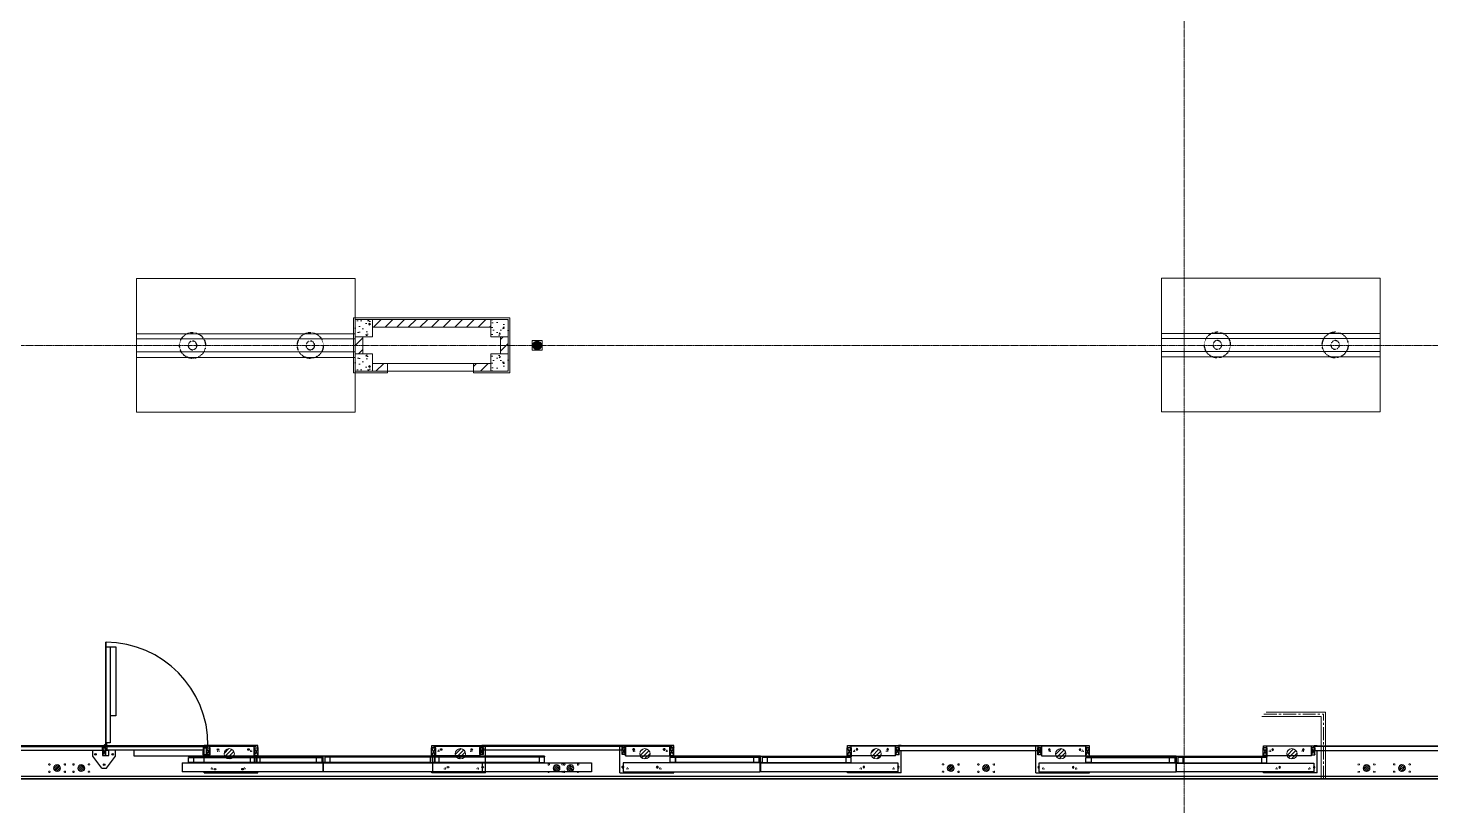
# Model space of a CAD drawing. Header units: millimetres. Extents: x -200069 to 184689, y -19972 to 101699.
# Drawn here: x -20902 to -4638, y -5339 to 3678 of the extents above; entities that cross this region are included whole.
import ezdxf

# ---------------------------------------------------------------- set-up
doc = ezdxf.new("R2010")
doc.units = ezdxf.units.MM
for name, pattern in [('CENTER', [50.8, 31.75, -6.35, 6.35, -6.35]), ('CENTER2', [1.125, 0.75, -0.125, 0.125, -0.125]), ('HIDDEN', [0.2, 0.1, -0.1]), ('X-45-STST-GRID$0$Grid Line', [9.5, 5, -1.5, 1.5, -1.5]), ('X-45-STST-PL-PF$0$Dash', [4, 2, -2])]:
    doc.linetypes.add(name, pattern=pattern)
doc.layers.get('Defpoints').update_dxf_attribs({"color": 6})
for name, color, linetype, lineweight in [('1', 1, 'Continuous', 18), ('8', 253, 'Continuous', 0), ('ARC_WALL FINISH', 2, 'Continuous', 0), ('PSD Anchor Hole', 7, 'Continuous', 15), ('PSD Exp.JT', 1, 'Continuous', 5), ('PSD ODS Pene Hole', 5, 'Continuous', 15), ('PSD Pene Hole', 9, 'Continuous', 15), ('X-45-STST-GRID$0$ARC_AXIS_LINE', 240, 'CENTER', 13), ('X-45-STST-PL-PF$0$ARC_FLOOR', 2, 'Continuous', 5), ('X-45-STST-PL-PF$0$ARC_FURNITURE', 152, 'Continuous', 9), ('X-45-STST-PL-PF$0$ARC_GUTTER', 255, 'Continuous', 0), ('X-45-STST-PL-PF$0$X-STST-45011-PL-PF$0$ARC_DOOR', 40, 'Continuous', 5), ('X-45-STST-PL-PF$0$X-STST-45011-PL-PF$0$ARC_HATCH WALL', 8, 'Continuous', 25), ('X-45-STST-PL-PF$0$X-STST-45011-PL-PF$0$ARC_PART_WALL', 160, 'Continuous', 5)]:
    doc.layers.add(name, color=color, linetype=linetype, lineweight=lineweight)
for name, color, linetype in [('AHM2_MODULE', 2, 'Continuous'), ('AHM_ANCRAGE', 7, 'Continuous'), ('AHM_MODULE', 7, 'Continuous'), ('AHM_VUE_PRINC', 7, 'Continuous'), ('ARC EDGE', 4, 'Continuous'), ('EIM', 5, 'Continuous'), ('RC EDGE', 2, 'Continuous'), ('X-45-STST-PL-PF$0$ARC_LIGHTING OVER HEAD', 8, 'Continuous')]:
    doc.layers.add(name, color=color, linetype=linetype)

# ---------------------------------------------------------------- blocks, each defined once
blk = doc.blocks.new('X-45-STST-PL-PF$0$STREETLIGHT & BENCHES')
at = {"layer": 'X-45-STST-PL-PF$0$ARC_FURNITURE', "ltscale": 0.5}
for p, q in [((775, 1172), (-775, 1172)), ((-775, 1172), (-775, -1362)), ((-139, -1362), (-139, 1172)), ((-75, 1172), (-75, -992)), ((-75, 1172), (-75, -1362)), ((75, -992), (75, 1172)), ((75, -1362), (75, 1172)), ((134, 1172), (134, -1362)), ((775, 1172), (775, -1362)), ((-775, -1362), (775, -1362))]:
    blk.add_line(p, q, dxfattribs=at)
at = {"layer": 'X-45-STST-PL-PF$0$ARC_LIGHTING OVER HEAD', "linetype": 'X-45-STST-PL-PF$0$Dash', "ltscale": 0.5}
for centre in [(0, 652), (0, -714)]:
    blk.add_circle(centre, 50, dxfattribs=at)
for centre, start, end in [((0, 652), 150, 330), ((0, 652), 150, 330), ((0, 652), 330, 150), ((0, 652), 330, 150), ((0, -714), 30, 210), ((0, -714), 30, 210), ((0, -714), 210, 30), ((0, -714), 210, 30)]:
    blk.add_arc(centre, 150, start, end, dxfattribs=at)
blk = doc.blocks.new('X-45-STST-PL-PF$0$FLOOR DRAIN - FLOOR DRAIN-2427441-TÂ_NG 2-TÂ_NG TRUNG CHUYÊ_N                                                                                     LEVEL 2-CONCOURSE LEVEL')
at = {"layer": 'X-45-STST-PL-PF$0$ARC_GUTTER'}
for p, q in [((-57, 52), (-57, -52)), ((-57, 52), (-57, -52)), ((52, 57), (-52, 57)), ((-52, 57), (52, 57)), ((57, -52), (57, 52)), ((57, 52), (57, -52)), ((-52, -57), (52, -57)), ((-52, -57), (52, -57))]:
    blk.add_line(p, q, dxfattribs=at)
at = {"layer": 'X-45-STST-PL-PF$0$ARC_GUTTER', "color": 8}
for p, q in [((-44, 3), (-10, 3)), ((-44, -3), (-44, 3)), ((-37, 3), (-37, -3)), ((36, 15), (-36, 15)), ((36, 9), (-36, 9)), ((30, 26), (-31, 26)), ((30, 21), (-31, 21)), ((16, 33), (-16, 33)), ((-3, 1), (-2, 1)), ((-3, -1), (-3, 1)), ((-1, 3), (1, 3)), ((-1, 2), (-1, 3)), ((1, 3), (1, 2)), ((2, 1), (3, 1)), ((3, 1), (3, -1)), ((10, 3), (44, 3)), ((37, 3), (37, -3)), ((44, 3), (44, -3)), ((-10, -3), (-44, -3)), ((36, -9), (-36, -9)), ((36, -15), (-36, -15)), ((30, -21), (-31, -21)), ((30, -26), (-31, -26)), ((16, -33), (-16, -33)), ((-2, -1), (-3, -1)), ((-1, -3), (-1, -2)), ((1, -3), (-1, -3)), ((1, -2), (1, -3)), ((3, -1), (2, -1)), ((44, -3), (10, -3))]:
    blk.add_line(p, q, dxfattribs=at)
for radius in [50.3, 46, 45.7, 4.25]:
    blk.add_circle((0, 0), radius, dxfattribs=at)
at = {"layer": 'X-45-STST-PL-PF$0$ARC_GUTTER'}
for centre, start, end in [((-52, 52), 105, 165), ((52, 52), 15, 75), ((-52, -52), 195, 255), ((52, -52), 285, 345)]:
    blk.add_arc(centre, 5, start, end, dxfattribs=at)
for points in [[(-52, 57), (-53, 57), (-54, 57), (-55, 57), (-56, 56), (-57, 55), (-57, 55), (-57, 54), (-57, 53), (-57, 52)], [(57, 52), (57, 53), (57, 54), (57, 55), (56, 56), (55, 57), (55, 57), (54, 57), (53, 57), (52, 57)], [(-57, -52), (-57, -53), (-57, -54), (-57, -55), (-56, -56), (-55, -57), (-55, -57), (-54, -57), (-53, -57), (-52, -57)], [(52, -57), (53, -57), (54, -57), (55, -57), (56, -56), (57, -55), (57, -55), (57, -54), (57, -53), (57, -52)]]:
    blk.add_open_spline(points, degree=3, knots=[0, 0, 0, 0, 0.142857, 0.285714, 0.571429, 0.678571, 0.732143, 0.785714, 1, 1, 1, 1], dxfattribs=at)
for points in [[(-52, 57), (-55, 57), (-57, 55), (-57, 52)], [(57, 52), (57, 55), (55, 57), (52, 57)], [(-57, -52), (-57, -55), (-55, -57), (-52, -57)], [(52, -57), (55, -57), (57, -55), (57, -52)]]:
    blk.add_open_spline(points, degree=3, dxfattribs=at)
at = {"layer": 'X-45-STST-PL-PF$0$ARC_GUTTER', "color": 8}
for points in [[(-41, 3), (-41, 1), (-41, -1), (-41, -3)], [(-36, 15), (-38, 15), (-39, 14), (-39, 13)], [(-32, 26), (-33, 25), (-33, 25), (-33, 25)], [(-31, 26), (-31, 26), (-32, 26), (-32, 26)], [(16, 38), (6, 42), (-6, 42), (-16, 38)], [(-7, 0), (-7, 2), (-9, 3), (-10, 3)], [(-10, -3), (-9, -3), (-7, -2), (-7, 0)], [(-2, 1), (-1, 1), (-1, 1), (-1, 2)], [(1, 2), (1, 1), (1, 1), (2, 1)], [(10, 3), (9, 3), (7, 2), (7, 0)], [(7, 0), (7, -2), (9, -3), (10, -3)], [(32, 25), (32, 26), (31, 26), (30, 26)], [(39, 13), (39, 14), (38, 15), (36, 15)], [(41, -3), (41, -1), (41, 1), (41, 3)], [(-39, -13), (-39, -14), (-38, -15), (-36, -15)], [(-33, -25), (-33, -25), (-33, -25), (-32, -26)], [(-32, -26), (-32, -26), (-31, -26), (-31, -26)], [(-16, -38), (-6, -42), (6, -42), (16, -38)], [(-1, -2), (-1, -1), (-1, -1), (-2, -1)], [(2, -1), (1, -1), (1, -1), (1, -2)], [(30, -26), (31, -26), (32, -26), (32, -25)], [(36, -15), (38, -15), (39, -14), (39, -13)]]:
    blk.add_open_spline(points, degree=3, dxfattribs=at)
for points in [[(-39, 13), (-40, 12), (-39, 10), (-37, 10), (-37, 9), (-37, 9), (-36, 9)], [(-33, 25), (-34, 24), (-34, 22), (-33, 21), (-32, 21), (-32, 21), (-31, 21)], [(-16, 38), (-18, 37), (-18, 36), (-18, 35), (-17, 34), (-16, 33), (-16, 33)], [(16, 33), (17, 33), (18, 34), (18, 36), (18, 37), (17, 37), (16, 38)], [(30, 21), (32, 21), (33, 22), (33, 24), (33, 24), (33, 25), (32, 25)], [(36, 9), (38, 9), (39, 11), (39, 12), (39, 12), (39, 13), (39, 13)], [(-36, -9), (-38, -9), (-39, -11), (-39, -12), (-39, -12), (-39, -13), (-39, -13)], [(-31, -21), (-33, -21), (-34, -22), (-34, -23), (-34, -24), (-33, -24), (-33, -25)], [(-16, -33), (-17, -33), (-18, -34), (-18, -36), (-18, -37), (-17, -37), (-16, -38)], [(16, -38), (18, -37), (18, -36), (18, -35), (17, -34), (16, -33), (16, -33)], [(32, -25), (33, -24), (33, -22), (32, -21), (32, -21), (31, -21), (30, -21)], [(39, -13), (40, -12), (39, -10), (37, -10), (37, -9), (37, -9), (36, -9)]]:
    blk.add_open_spline(points, degree=3, knots=[0, 0, 0, 0, 1, 1, 1, 2, 2, 2, 2], dxfattribs=at)
blk = doc.blocks.new('PSD FDP hole1')
at = {"layer": 'PSD Pene Hole'}
h = blk.add_hatch(dxfattribs=at)
h.set_pattern_fill('ANSI31', color=8, scale=10)
h.set_pattern_definition([(45, (-2990203.302, -2087212.618), (-22.4506403, 22.4506403), [])])
h.paths.add_polyline_path([(-5, 14, -1), (-125, 14, -1)])
at = {"layer": 'PSD Pene Hole', "color": 240}
blk.add_circle((-65, 14), 60, dxfattribs=at)
blk = doc.blocks.new('PSD FDP AB1')
at = {"layer": 'PSD Anchor Hole', "linetype": 'HIDDEN', "ltscale": 100}
for centre in [(-3, 0), (377, 0), (72, -205), (452, -204)]:
    blk.add_circle(centre, 9, dxfattribs=at)
blk = doc.blocks.new('PSD ODS AB1')
at = {"layer": 'PSD Anchor Hole', "linetype": 'HIDDEN', "ltscale": 10}
for centre in [(0, 85), (0, 0), (180, 85), (180, 0)]:
    blk.add_circle(centre, 9, dxfattribs=at)
blk = doc.blocks.new('PSD ODS hole1')
at = {"layer": 'PSD ODS Pene Hole'}
h = blk.add_hatch(dxfattribs=at)
h.set_pattern_fill('ANSI31', color=8, scale=5)
h.set_pattern_definition([(45, (-2988796.991, -2149653.738), (-11.22532015, 11.22532015), [])])
h.paths.add_polyline_path([(-40, 0, -1), (40, 0, -1)])
at = {"layer": 'PSD ODS Pene Hole', "color": 240}
blk.add_circle((0, 0), 40, dxfattribs=at)
blk = doc.blocks.new('platform nosing')
at = {"layer": 'ARC EDGE', "color": 4, "flags": 128}
blk.add_lwpolyline([(0, -5025), (135000, -5025)], dxfattribs=at)
at = {"layer": 'PSD Exp.JT', "color": 1}
for p, q in [((60900, -4300), (61590, -4300)), ((60950, -4250), (61640, -4250)), ((61590, -5025), (61590, -4300)), ((61640, -5025), (61640, -4250))]:
    blk.add_line(p, q, dxfattribs=at)
at = {"layer": 'PSD Exp.JT', "color": 1, "linetype": 'CENTER2', "ltscale": 200}
for p in [(60925, -4275), (61615, -5025)]:
    blk.add_line(p, (61615, -4275), dxfattribs=at)
at = {"layer": 'RC EDGE', "color": 2, "flags": 128}
blk.add_lwpolyline([(-1250, -4995), (135000, -4995)], dxfattribs=at)
at = {"layer": 'PSD Anchor Hole', "color": 1, "xscale": -1, "rotation": 180}
for p in [(48732, -4906), (53552, -4906), (58372, -4906)]:
    blk.add_blockref('PSD FDP AB1', p, dxfattribs=at)
at = {"layer": 'PSD Anchor Hole', "color": 1, "rotation": 179.9999999999999}
for p in [(51808, -4906), (56628, -4906), (61448, -4906)]:
    blk.add_blockref('PSD FDP AB1', p, dxfattribs=at)
at = {"layer": 'PSD Anchor Hole', "color": 1}
for p in [(46845, -4943), (57205, -4943), (57615, -4943), (62025, -4943), (62435, -4943)]:
    blk.add_blockref('PSD ODS AB1', p, dxfattribs=at)
at = {"layer": 'PSD Anchor Hole', "color": 1, "xscale": -1}
for p in [(47305, -4943), (52815, -4943), (52975, -4943)]:
    blk.add_blockref('PSD ODS AB1', p, dxfattribs=at)
at = {"layer": 'PSD ODS Pene Hole', "color": 1}
for p in [(46935, -4900), (57295, -4900), (57705, -4900), (62115, -4900), (62525, -4900)]:
    blk.add_blockref('PSD ODS hole1', p, dxfattribs=at)
at = {"layer": 'PSD ODS Pene Hole', "color": 1, "xscale": -1}
for p in [(47215, -4900), (52725, -4900), (52885, -4900)]:
    blk.add_blockref('PSD ODS hole1', p, dxfattribs=at)
at = {"layer": 'PSD Pene Hole', "color": 1}
for p in [(48995, -4748), (51675, -4748), (53815, -4748), (56495, -4748), (58635, -4748), (61315, -4748)]:
    blk.add_blockref('PSD FDP hole1', p, dxfattribs=at)
blk = doc.blocks.new('*U271')
blk.add_wipeout([(0, 0), (200, 0), (200, 200), (0, 200)]).dxf.layer = '1'
at = {"layer": '8'}
h = blk.add_hatch(dxfattribs=at)
h.set_pattern_fill('AR-CONC', color=256, angle=90, style=0)
h.paths.add_polyline_path([(200, 0), (200, 200), (0, 200), (0, 0)])
at = {"layer": '1'}
blk.add_lwpolyline([(200, 0), (200, 200), (0, 200), (0, 0)], close=True, dxfattribs=at)
blk = doc.blocks.new('type_a_droit_sym_NU')
at = {"layer": 'AHM2_MODULE'}
for p, q in [((204256, 275258), (202667, 275258)), ((202667, 275258), (202667, 275156)), ((204295, 275269), (203672, 275269)), ((203672, 275269), (203672, 275258)), ((204256, 275156), (204256, 275258)), ((204295, 275269), (204295, 275010)), ((202682, 275151), (202664, 275151)), ((202664, 275151), (202664, 275077)), ((202664, 275077), (202682, 275077)), ((202667, 275156), (204256, 275156)), ((202682, 275091), (202682, 275151)), ((202682, 275151), (202742, 275151)), ((202682, 275077), (202682, 275151)), ((203652, 275091), (202682, 275091)), ((202682, 275077), (202682, 275085)), ((202682, 275085), (203712, 275085)), ((202682, 275077), (203712, 275077)), ((202742, 275151), (202742, 275091)), ((202742, 275151), (203652, 275151)), ((203652, 275091), (203652, 275151)), ((203652, 275151), (203712, 275151)), ((203712, 275091), (203652, 275091)), ((203714, 275069), (203669, 275069)), ((203669, 275069), (203669, 274979)), ((203669, 275069), (203714, 274979)), ((203669, 274979), (203714, 275069)), ((203672, 275156), (203672, 275151)), ((203672, 275091), (203672, 275085)), ((203672, 275077), (203672, 275069)), ((203712, 275151), (203712, 275156)), ((203712, 275151), (203712, 275091)), ((203712, 275077), (203712, 275085)), ((203714, 275072), (203714, 274960)), ((204229, 275072), (203714, 275072)), ((203714, 274979), (203714, 275069)), ((204229, 275072), (204229, 274960)), ((204229, 274979), (204229, 275059)), ((204229, 275059), (204269, 275059)), ((204229, 275059), (204269, 274979)), ((204229, 274979), (204269, 275059)), ((204269, 275059), (204269, 274979)), ((204295, 275156), (204295, 275156)), ((205880, 274979), (205920, 275059)), ((205880, 275059), (205920, 274979)), ((205880, 275059), (205920, 275059)), ((205880, 275059), (205880, 274979)), ((205920, 275059), (205920, 274979)), ((203714, 274979), (203669, 274979)), ((203714, 274979), (203669, 274979)), ((203672, 274979), (203672, 274954)), ((203672, 274954), (204295, 274954)), ((203672, 274954), (203714, 274954)), ((203672, 274954), (203672, 274954)), ((203694, 274960), (203694, 274954)), ((204246, 274960), (203694, 274960)), ((204269, 274979), (204229, 274979)), ((204269, 274979), (204229, 274979)), ((204246, 274954), (204246, 274960)), ((204247, 274954), (204247, 274954)), ((204247, 274954), (204252, 274954)), ((205897, 274962), (204251, 274962)), ((204251, 274954), (204251, 274962)), ((204251, 274954), (205897, 274954)), ((204295, 274954), (204261, 274954)), ((204269, 274979), (204269, 275010)), ((204269, 275010), (204269, 274962)), ((204269, 275010), (205880, 275010)), ((204295, 274954), (204270, 274954)), ((204295, 274954), (204295, 274954)), ((205880, 275010), (205880, 274962)), ((205920, 274979), (205880, 274979)), ((205897, 274954), (205897, 274962))]:
    blk.add_line(p, q, dxfattribs=at)
at = {"layer": 'AHM_ANCRAGE', "ltscale": 0.1}
for centre in [(203861, 275204), (204261, 275204), (203781, 274999), (204136, 274999)]:
    blk.add_circle(centre, 9, dxfattribs=at)
blk = doc.blocks.new('type_a_gauche_sym_NU')
at = {"layer": 'AHM2_MODULE'}
for p, q in [((199537, 275255), (200160, 275255)), ((199537, 275255), (199537, 274940)), ((199575, 275141), (199575, 275243)), ((199575, 275243), (201164, 275243)), ((200160, 275255), (200160, 275243)), ((201164, 275243), (201164, 275141)), ((199563, 274965), (199603, 275045)), ((199603, 275045), (199563, 275045)), ((199563, 275045), (199603, 274965)), ((199563, 275045), (199563, 274965)), ((201164, 275141), (199575, 275141)), ((199603, 274946), (199603, 275057)), ((199603, 275057), (200117, 275057)), ((199603, 274965), (199603, 275045)), ((200117, 275057), (200117, 274946)), ((200117, 274965), (200117, 275055)), ((200117, 275055), (200162, 275055)), ((200117, 274965), (200162, 275055)), ((200117, 275055), (200162, 274965)), ((200120, 275136), (200120, 275141)), ((200180, 275136), (200120, 275136)), ((200120, 275136), (200120, 275076)), ((200120, 275076), (200180, 275076)), ((200120, 275062), (200120, 275070)), ((201149, 275070), (200120, 275070)), ((201149, 275062), (200120, 275062)), ((200160, 275141), (200160, 275136)), ((200160, 275076), (200160, 275070)), ((200160, 275062), (200160, 275055)), ((200162, 275055), (200162, 274965)), ((200180, 275076), (200180, 275136)), ((201089, 275136), (200180, 275136)), ((200180, 275076), (201149, 275076)), ((201149, 275136), (201089, 275136)), ((201089, 275136), (201089, 275076)), ((201149, 275076), (201149, 275136)), ((201149, 275136), (201167, 275136)), ((201149, 275062), (201149, 275136)), ((201149, 275062), (201149, 275070)), ((201167, 275062), (201149, 275062)), ((201167, 275136), (201167, 275062)), ((200160, 274940), (199537, 274940)), ((199537, 274940), (199537, 274940)), ((199537, 274940), (199571, 274940)), ((199537, 274940), (199562, 274940)), ((199563, 274965), (199603, 274965)), ((199584, 274940), (199580, 274940)), ((199584, 274940), (199584, 274946)), ((200138, 274946), (199584, 274946)), ((199584, 274940), (199584, 274940)), ((200117, 274965), (200162, 274965)), ((200162, 274965), (200117, 274965)), ((200160, 274940), (200117, 274940)), ((200138, 274946), (200138, 274940)), ((200160, 274965), (200160, 274940)), ((200160, 274940), (200160, 274940))]:
    blk.add_line(p, q, dxfattribs=at)
at = {"layer": 'AHM_ANCRAGE', "ltscale": 0.1}
for centre in [(199571, 275190), (199971, 275190), (199696, 274985), (200051, 274985)]:
    blk.add_circle(centre, 9, dxfattribs=at)
blk = doc.blocks.new('type_a_sym_NU')
at = {"layer": 'AHM_MODULE'}
for name, p in [('type_a_gauche_sym_NU', (477, 2519)), ('type_a_droit_sym_NU', (-1019, 2504))]:
    blk.add_blockref(name, p, dxfattribs=at)
blk = doc.blocks.new('type_c_gauche_sym_NU')
at = {"layer": 'AHM2_MODULE', "ltscale": 0.2}
for p, q in [((204162, 268012), (206001, 268012)), ((204162, 267910), (204162, 268012)), ((206001, 267910), (204162, 267910)), ((204707, 267905), (204707, 267910)), ((204767, 267905), (204707, 267905)), ((204707, 267905), (204707, 267845)), ((204747, 267910), (204747, 267905)), ((204767, 267845), (204767, 267905)), ((204767, 267905), (205986, 267905)), ((205926, 267910), (205966, 267910)), ((205926, 267905), (205926, 267910)), ((205926, 267905), (205926, 267845)), ((205966, 267910), (205966, 267905)), ((205986, 267905), (206004, 267905)), ((205986, 267845), (205986, 267905)), ((205986, 267831), (205986, 267905)), ((206001, 268012), (206001, 267910)), ((206004, 267905), (206004, 267831)), ((204707, 267845), (204767, 267845)), ((204707, 267831), (204707, 267839)), ((204707, 267839), (205986, 267839)), ((204707, 267831), (206004, 267831)), ((204767, 267845), (205986, 267845)), ((205986, 267831), (205986, 267839))]:
    blk.add_line(p, q, dxfattribs=at)
at = {"layer": 'AHM2_MODULE'}
for p, q in [((205390, 268024), (206013, 268024)), ((205390, 268024), (205390, 267709)), ((205428, 267910), (205428, 268012)), ((205428, 268012), (207267, 268012)), ((207267, 267910), (205428, 267910)), ((205973, 267905), (205973, 267910)), ((206033, 267905), (205973, 267905)), ((205973, 267905), (205973, 267845)), ((206013, 268024), (206013, 268012)), ((206013, 267910), (206013, 267905)), ((206033, 267845), (206033, 267905)), ((206033, 267905), (207252, 267905)), ((207192, 267905), (207192, 267910)), ((207192, 267910), (207232, 267910)), ((207192, 267905), (207192, 267845)), ((207232, 267910), (207232, 267905)), ((207252, 267845), (207252, 267905)), ((207252, 267831), (207252, 267905)), ((207252, 267905), (207270, 267905)), ((207267, 268012), (207267, 267910)), ((207270, 267905), (207270, 267831)), ((206013, 267709), (205390, 267709)), ((205390, 267709), (205390, 267709)), ((205415, 267814), (205415, 267734)), ((205415, 267814), (205456, 267814)), ((205415, 267734), (205456, 267814)), ((205415, 267814), (205456, 267734)), ((205415, 267734), (205415, 267765)), ((205415, 267734), (205456, 267734)), ((205456, 267734), (205415, 267734)), ((205437, 267709), (205433, 267709)), ((205437, 267709), (205437, 267715)), ((205991, 267715), (205437, 267715)), ((205437, 267709), (205437, 267709)), ((205456, 267715), (205456, 267826)), ((205456, 267826), (205970, 267826)), ((205456, 267735), (205456, 267815)), ((205970, 267826), (205970, 267715)), ((205970, 267734), (205970, 267824)), ((205970, 267824), (206015, 267824)), ((205970, 267734), (206015, 267824)), ((205970, 267824), (206015, 267734)), ((205970, 267734), (206015, 267734)), ((206015, 267734), (205970, 267734)), ((206013, 267709), (205970, 267709)), ((205973, 267845), (206033, 267845)), ((205973, 267831), (205973, 267839)), ((205973, 267839), (207252, 267839)), ((205973, 267831), (207270, 267831)), ((205991, 267715), (205991, 267709)), ((206013, 267845), (206013, 267839)), ((206013, 267831), (206013, 267824)), ((206013, 267734), (206013, 267709)), ((206013, 267709), (206013, 267709)), ((206015, 267824), (206015, 267734)), ((206033, 267845), (207252, 267845)), ((207252, 267831), (207252, 267839))]:
    blk.add_line(p, q, dxfattribs=at)
at = {"layer": 'AHM_ANCRAGE', "ltscale": 0.1}
for centre in [(205424, 267959), (205824, 267959), (205549, 267754), (205904, 267754)]:
    blk.add_circle(centre, 9, dxfattribs=at)
blk = doc.blocks.new('type_c_droite_sym_NU')
at = {"layer": 'AHM2_MODULE'}
for p, q in [((199849, 268513), (199849, 268411)), ((199849, 268513), (201483, 268513)), ((201227, 268525), (200604, 268525)), ((200604, 268525), (200604, 268513)), ((200604, 268525), (200604, 268525)), ((200604, 268525), (200793, 268525)), ((201227, 268525), (201227, 268513)), ((201483, 268411), (201483, 268513)), ((199846, 268406), (200584, 268406)), ((199846, 268406), (199846, 268332)), ((201483, 268411), (199849, 268411)), ((199864, 268346), (199864, 268406)), ((199864, 268332), (199864, 268406)), ((199884, 268411), (199884, 268406)), ((199924, 268406), (199924, 268411)), ((199924, 268411), (199924, 268411)), ((199924, 268406), (199924, 268346)), ((200584, 268346), (200584, 268406)), ((200584, 268406), (200644, 268406)), ((200604, 268411), (200604, 268406)), ((200644, 268406), (200644, 268411)), ((200644, 268406), (200644, 268346)), ((201227, 268411), (201227, 268315)), ((202359, 268470), (202257, 268330)), ((202414, 268470), (202359, 268470)), ((202414, 268470), (202517, 268330)), ((199846, 268332), (200644, 268332)), ((200584, 268346), (199864, 268346)), ((199864, 268340), (200644, 268340)), ((200644, 268346), (200584, 268346)), ((200646, 268325), (200601, 268325)), ((200601, 268325), (200601, 268235)), ((200601, 268325), (200646, 268235)), ((200601, 268235), (200646, 268325)), ((200646, 268235), (200601, 268235)), ((200646, 268235), (200601, 268235)), ((200604, 268346), (200604, 268340)), ((200604, 268332), (200604, 268325)), ((200604, 268235), (200604, 268210)), ((200604, 268210), (201227, 268210)), ((200604, 268210), (200646, 268210)), ((200604, 268210), (200604, 268210)), ((200626, 268216), (200626, 268210)), ((201179, 268216), (200626, 268216)), ((200644, 268332), (200644, 268340)), ((200646, 268327), (200646, 268216)), ((201161, 268327), (200646, 268327)), ((200646, 268235), (200646, 268325)), ((201161, 268327), (201161, 268216)), ((201161, 268235), (201161, 268315)), ((201161, 268315), (201201, 268315)), ((201161, 268315), (201201, 268235)), ((201161, 268235), (201201, 268315)), ((201201, 268235), (201161, 268235)), ((201201, 268235), (201161, 268235)), ((201179, 268210), (201179, 268216)), ((201180, 268210), (201180, 268210)), ((201180, 268210), (201184, 268210)), ((202369, 268218), (201183, 268218)), ((201183, 268210), (201183, 268218)), ((201183, 268210), (202369, 268210)), ((201227, 268210), (201193, 268210)), ((201201, 268315), (201201, 268235)), ((201201, 268315), (201227, 268315)), ((201201, 268235), (201201, 268266)), ((201227, 268235), (201201, 268235)), ((201227, 268210), (201202, 268210)), ((201227, 268316), (201238, 268316)), ((201227, 268315), (201227, 268235)), ((201238, 268274), (201227, 268274)), ((201227, 268235), (201227, 268218)), ((201227, 268218), (201227, 268218)), ((201227, 268218), (201227, 268218)), ((201227, 268210), (201227, 268210)), ((201238, 268316), (201238, 268274)), ((201240, 268331), (202040, 268331)), ((201240, 268264), (201240, 268331)), ((201240, 268218), (201240, 268264)), ((201240, 268264), (202352, 268264)), ((202040, 268331), (202040, 268264)), ((202257, 268330), (202257, 268266)), ((202257, 268210), (202517, 268210)), ((202367, 268325), (202331, 268325)), ((202331, 268325), (202331, 268266)), ((202331, 268266), (202367, 268266)), ((202352, 268264), (202352, 268218)), ((202352, 268218), (202352, 268224)), ((202352, 268224), (202378, 268224)), ((202352, 268218), (202352, 268218)), ((202352, 268218), (202352, 268218)), ((202407, 268325), (202367, 268325)), ((202367, 268325), (202367, 268235)), ((202367, 268235), (202407, 268325)), ((202367, 268325), (202407, 268235)), ((202367, 268235), (202367, 268266)), ((202367, 268235), (202407, 268235)), ((202407, 268235), (202367, 268235)), ((202369, 268210), (202369, 268218)), ((202372, 268218), (202369, 268218)), ((202372, 268204), (202372, 268218)), ((202378, 268210), (202378, 268235)), ((202384, 268204), (202384, 268235)), ((202387, 268210), (202387, 268235)), ((202389, 268210), (202389, 268218)), ((203548, 268218), (202389, 268218)), ((202389, 268210), (203548, 268210)), ((202407, 268235), (202407, 268325)), ((202407, 268266), (203530, 268266)), ((202407, 268266), (202407, 268218)), ((202407, 268235), (202407, 268266)), ((202517, 268330), (202517, 268264)), ((203530, 268235), (203570, 268325)), ((203530, 268325), (203570, 268235)), ((203530, 268325), (203530, 268235)), ((203570, 268325), (203530, 268325)), ((203530, 268266), (203530, 268218)), ((203530, 268235), (203530, 268266)), ((203570, 268235), (203530, 268235)), ((203548, 268210), (203548, 268218)), ((203570, 268235), (203570, 268325))]:
    blk.add_line(p, q, dxfattribs=at)
at = {"layer": 'AHM2_MODULE', "ltscale": 0.2}
for p, q in [((200612, 268406), (200612, 268332)), ((200612, 268406), (201350, 268406)), ((200630, 268346), (200630, 268406)), ((200630, 268332), (200630, 268406)), ((200690, 268406), (200690, 268346)), ((201350, 268406), (201410, 268406)), ((201350, 268346), (201350, 268406)), ((201410, 268406), (201410, 268346)), ((200612, 268332), (201410, 268332)), ((201350, 268346), (200630, 268346)), ((200630, 268340), (201410, 268340)), ((201410, 268346), (201350, 268346)), ((201410, 268332), (201410, 268340)), ((202372, 268204), (202358, 268204)), ((202358, 268177), (202358, 268204)), ((202364, 268198), (202364, 268195)), ((202378, 268198), (202364, 268198)), ((202372, 268195), (202364, 268195)), ((202364, 268195), (202364, 267009)), ((202372, 267009), (202372, 268195)), ((202318, 268177), (202364, 268177)), ((202318, 267066), (202318, 268177)), ((202251, 267866), (202318, 267866)), ((202251, 267066), (202251, 267866)), ((202318, 267066), (202251, 267066)), ((202364, 267066), (202318, 267066)), ((202372, 267009), (202364, 267009))]:
    blk.add_line(p, q, dxfattribs=at)
at = {"layer": 'AHM2_MODULE'}
blk.add_circle((202378, 268204), 6, dxfattribs=at)
at = {"layer": 'AHM2_MODULE', "ltscale": 0.2}
blk.add_circle((202378, 268204), 6, dxfattribs=at)
blk.add_arc((202378, 268204), 1195, 179.7123, 269.3286, dxfattribs=at)
at = {"layer": 'AHM_ANCRAGE', "ltscale": 0.1}
for centre in [(200783, 268483), (201103, 268483), (200713, 268255), (201068, 268255)]:
    blk.add_circle(centre, 9, dxfattribs=at)
at = {"layer": 'AHM_ANCRAGE'}
for centre in [(202387, 268430), (202287, 268310), (202487, 268310)]:
    blk.add_circle(centre, 9, dxfattribs=at)
blk = doc.blocks.new('type_c_sym_NU')
at = {"layer": 'AHM_MODULE'}
for name, p in [('type_c_gauche_sym_NU', (-4810, 14415)), ('type_c_droite_sym_NU', (2614, 13914))]:
    blk.add_blockref(name, p, dxfattribs=at)
blk = doc.blocks.new('platform 2')
at = {"layer": 'AHM_VUE_PRINC'}
for p, q in [((-30789, 74935), (18931, 74935)), ((18931, 74935), (-30789, 74935))]:
    blk.add_line(p, q, dxfattribs=at)
at = {"layer": 'AHM_MODULE'}
for name, p, rotation in [('type_c_sym_NU', (184668, 357495), 180.0142735747807), ('type_a_droit_sym_NU', (190011, 350276), 180)]:
    blk.add_blockref(name, p, dxfattribs=dict(at, rotation=rotation))
at = {"layer": 'AHM_MODULE', "xscale": -1, "rotation": 179.9857264227701}
for p in [(-214228, 352830), (-209408, 352828)]:
    blk.add_blockref('type_a_sym_NU', p, dxfattribs=at)

msp = doc.modelspace()

# ---------------------------------------------------------------- hatches: boundary and pattern name
at = {"layer": 'X-45-STST-PL-PF$0$X-STST-45011-PL-PF$0$ARC_HATCH WALL'}
h = msp.add_hatch(dxfattribs=at)
h.set_pattern_fill('ANSI31', color=256, scale=30, style=0)
h.set_pattern_definition([(45, (-1.04, -0.7), (-67.3519, 67.3519), [])])
h.paths.add_polyline_path([(-15736, -210), (-15425, -210), (-15425, 210), (-17020, 210), (-17020, -210), (-16736, -210), (-16736, -300), (-17110, -300), (-17110, 300), (-15335, 300), (-15335, -300), (-15736, -300)])

# ---------------------------------------------------------------- linework, layer by layer
at = {"layer": 'ARC_WALL FINISH'}
msp.add_lwpolyline([(-16736, -300), (-16736, -320), (-17130, -320), (-17130, 320), (-15315, 320), (-15315, -320), (-15736, -320), (-15736, -300)], dxfattribs=at)
at = {"layer": 'X-45-STST-GRID$0$ARC_AXIS_LINE', "linetype": 'X-45-STST-GRID$0$Grid Line'}
for p, q in [((-7500, -17972), (-7500, 11143)), ((-90950, 0), (100848, 0))]:
    msp.add_line(p, q, dxfattribs=at)
at = {"layer": 'X-45-STST-PL-PF$0$ARC_FLOOR'}
msp.add_lwpolyline([(-68750, 3654), (-68750, -5025), (68750, -5025)], dxfattribs=at)
at = {"layer": 'X-45-STST-PL-PF$0$X-STST-45011-PL-PF$0$ARC_DOOR'}
msp.add_lwpolyline([(-15736, -210), (-16736, -210), (-16736, -300), (-15736, -300)], close=True, dxfattribs=at)
at = {"layer": 'X-45-STST-PL-PF$0$X-STST-45011-PL-PF$0$ARC_PART_WALL'}
msp.add_lwpolyline([(-15736, -210), (-15425, -210), (-15425, 210), (-17020, 210), (-17020, -210), (-16736, -210), (-16736, -300), (-17110, -300), (-17110, 300), (-15335, 300), (-15335, -300), (-15736, -300)], close=True, dxfattribs=at)

# ---------------------------------------------------------------- block references
at = {"xscale": -1, "rotation": 270}
for p in [(-18281, -1), (-6400, 5)]:
    msp.add_blockref('X-45-STST-PL-PF$0$STREETLIGHT & BENCHES', p, dxfattribs=at)
at = {"layer": 'Defpoints'}
msp.add_blockref('platform nosing', (-67500, 0), dxfattribs=at)
at = {"layer": 'EIM'}
msp.add_blockref('platform 2', (243, -79960), dxfattribs=at)
at = {"layer": 'X-45-STST-PL-PF$0$ARC_GUTTER'}
msp.add_blockref('X-45-STST-PL-PF$0$FLOOR DRAIN - FLOOR DRAIN-2427441-TÂ_NG 2-TÂ_NG TRUNG CHUYÊ_N                                                                                     LEVEL 2-CONCOURSE LEVEL', (-15000, 0), dxfattribs=at)

# ---------------------------------------------------------------- next in the draw order: block references
at = {"xscale": -1, "rotation": 180}
msp.add_blockref('*U271', (-17110, 300), dxfattribs=at)
at = {"rotation": 180}
msp.add_blockref('*U271', (-15335, 300), dxfattribs=at)
msp.add_blockref('*U271', (-17110, -300))
at = {"xscale": -1}
msp.add_blockref('*U271', (-15335, -300), dxfattribs=at)

doc.saveas('drawing.dxf')
